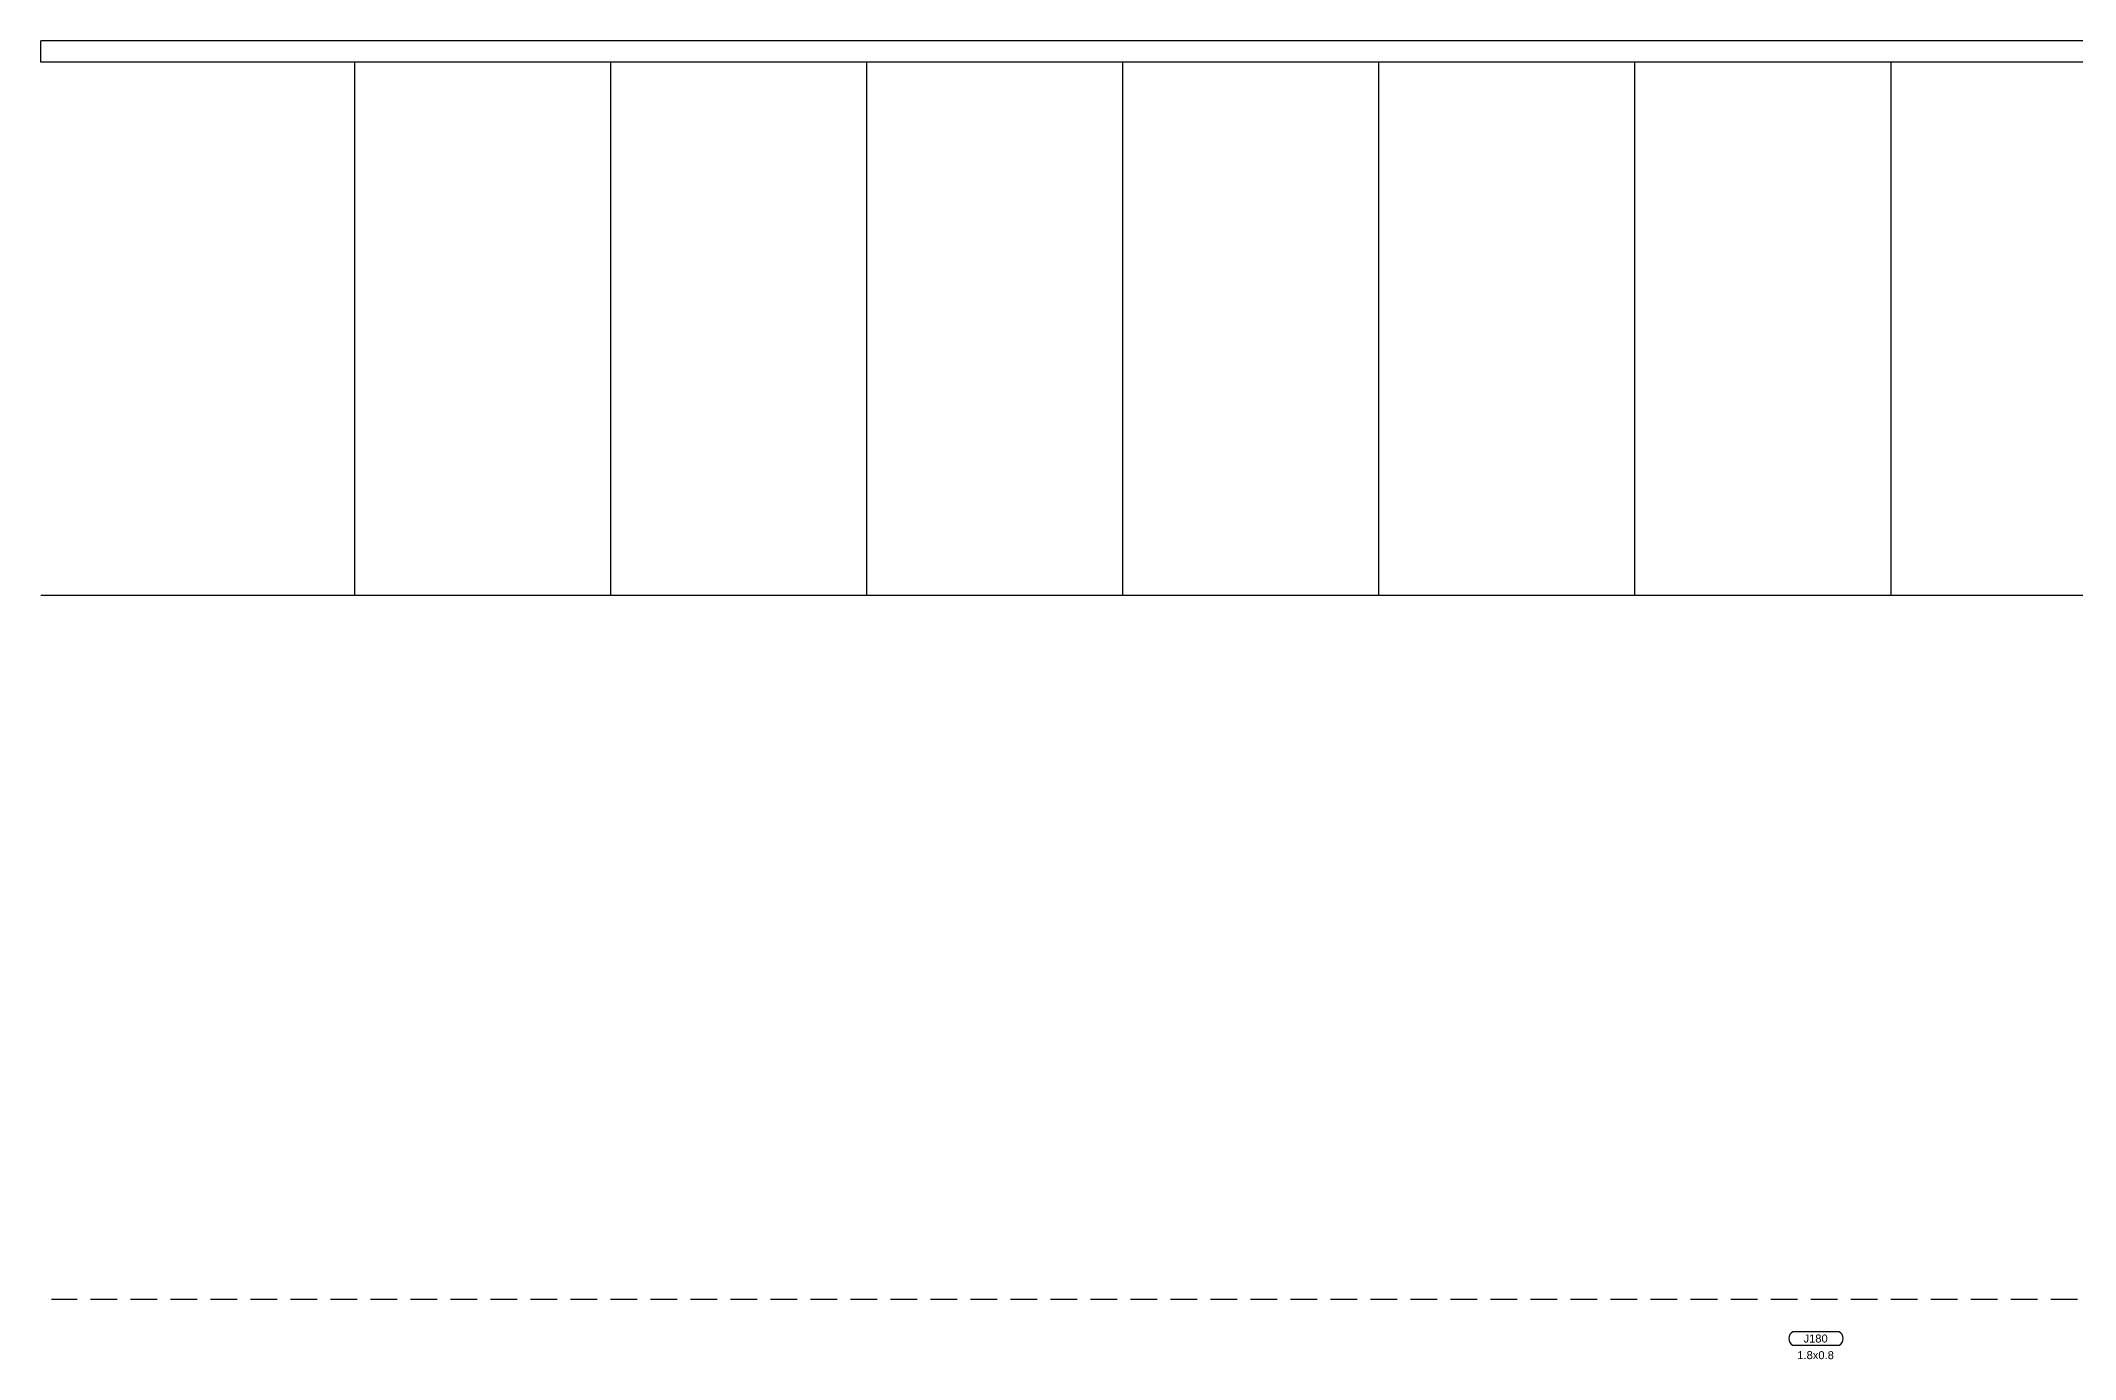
# Model space of a CAD drawing. Extents: x -29.2 to 13.9, y -3.5 to 26.2.
# Drawn here: x -25.1 to -6.03, y 13.81 to 26.17 of the extents above; entities that cross this region are included whole.
import ezdxf
from ezdxf.enums import TextEntityAlignment as Align

# ---------------------------------------------------------------- set-up
doc = ezdxf.new("R2010")
doc.units = 0
doc.linetypes.add('DASHED2', pattern=[0.375, 0.25, -0.125])
doc.layers.get('0').update_dxf_attribs({"linetype": 'CONTINUOUS'})
doc.layers.add('ESPECARQ', color=7, linetype='CONTINUOUS')
doc.layers.add('MURO', color=1, linetype='CONTINUOUS')
doc.styles.add('REGUA60', font='arial.ttf')

# ---------------------------------------------------------------- blocks, each defined once
blk = doc.blocks.new('INDESQ2')
at = {"color": 0, "linetype": 'BYBLOCK'}
for p, q in [((4.32, 2.96), (-4.32, 2.96)), ((-4.32, 0.44), (4.32, 0.44))]:
    blk.add_line(p, q, dxfattribs=at)
at = {"color": 0}
for centre, start, end in [((-3.67, 1.7), 117.3654, 242.6346), ((3.67, 1.7), 297.3654, 62.6346)]:
    blk.add_arc(centre, 1.42, start, end, dxfattribs=at)
at = {"style": 'REGUA60', "width": 1.4, "flags": 9}
blk.add_attdef('LOCAL', text='', height=1.5, dxfattribs=at).set_placement((-0.08, -4.35), align=Align.CENTER)
at = {"layer": 'ESPECARQ', "color": 0, "style": 'REGUA60'}
for tag, width, p in [('COD', 1.1, (-0.08, 0.95)), ('DIM', 1.4, (-0.08, -2.17))]:
    blk.add_attdef(tag, text='', height=1.5, dxfattribs=dict(at, width=width)).set_placement(p, align=Align.CENTER)

msp = doc.modelspace()

# ---------------------------------------------------------------- linework, layer by layer
for p, q in [((-22.158, 25.965), (-22.158, 20.965)), ((-19.758, 25.965), (-19.758, 20.965)), ((-17.358, 25.965), (-17.358, 20.965)), ((-14.958, 25.965), (-14.958, 20.965)), ((-12.558, 25.965), (-12.558, 20.965)), ((-10.158, 25.965), (-10.158, 20.965)), ((-7.758, 25.965), (-7.758, 20.965)), ((9.042, 20.965), (-25.1, 20.965))]:
    msp.add_line(p, q)
at = {"linetype": 'DASHED2'}
msp.add_line((9.742, 14.365), (-25, 14.365), dxfattribs=at)
at = {"layer": 'MURO'}
for p, q in [((9.042, 26.165), (-25.1, 26.165)), ((-25.1, 25.965), (-25.1, 26.165)), ((9.042, 25.965), (-25.1, 25.965))]:
    msp.add_line(p, q, dxfattribs=at)

# ---------------------------------------------------------------- block references
at = {"layer": 'ESPECARQ'}
ref = msp.add_blockref('INDESQ2', (-8.458, 13.915), dxfattribs=dict(at, xscale=0.05, yscale=0.05, zscale=0.05))
ref.add_attrib('COD', 'J180', dxfattribs={"color": 0, "height": 0.075, "style": 'REGUA60'}).set_placement((-8.462, 13.963), align=Align.CENTER)
ref.add_attrib('DIM', '1.8x0.8', dxfattribs={"color": 0, "height": 0.075, "style": 'REGUA60'}).set_placement((-8.462, 13.807), align=Align.CENTER)

doc.saveas('drawing.dxf')
